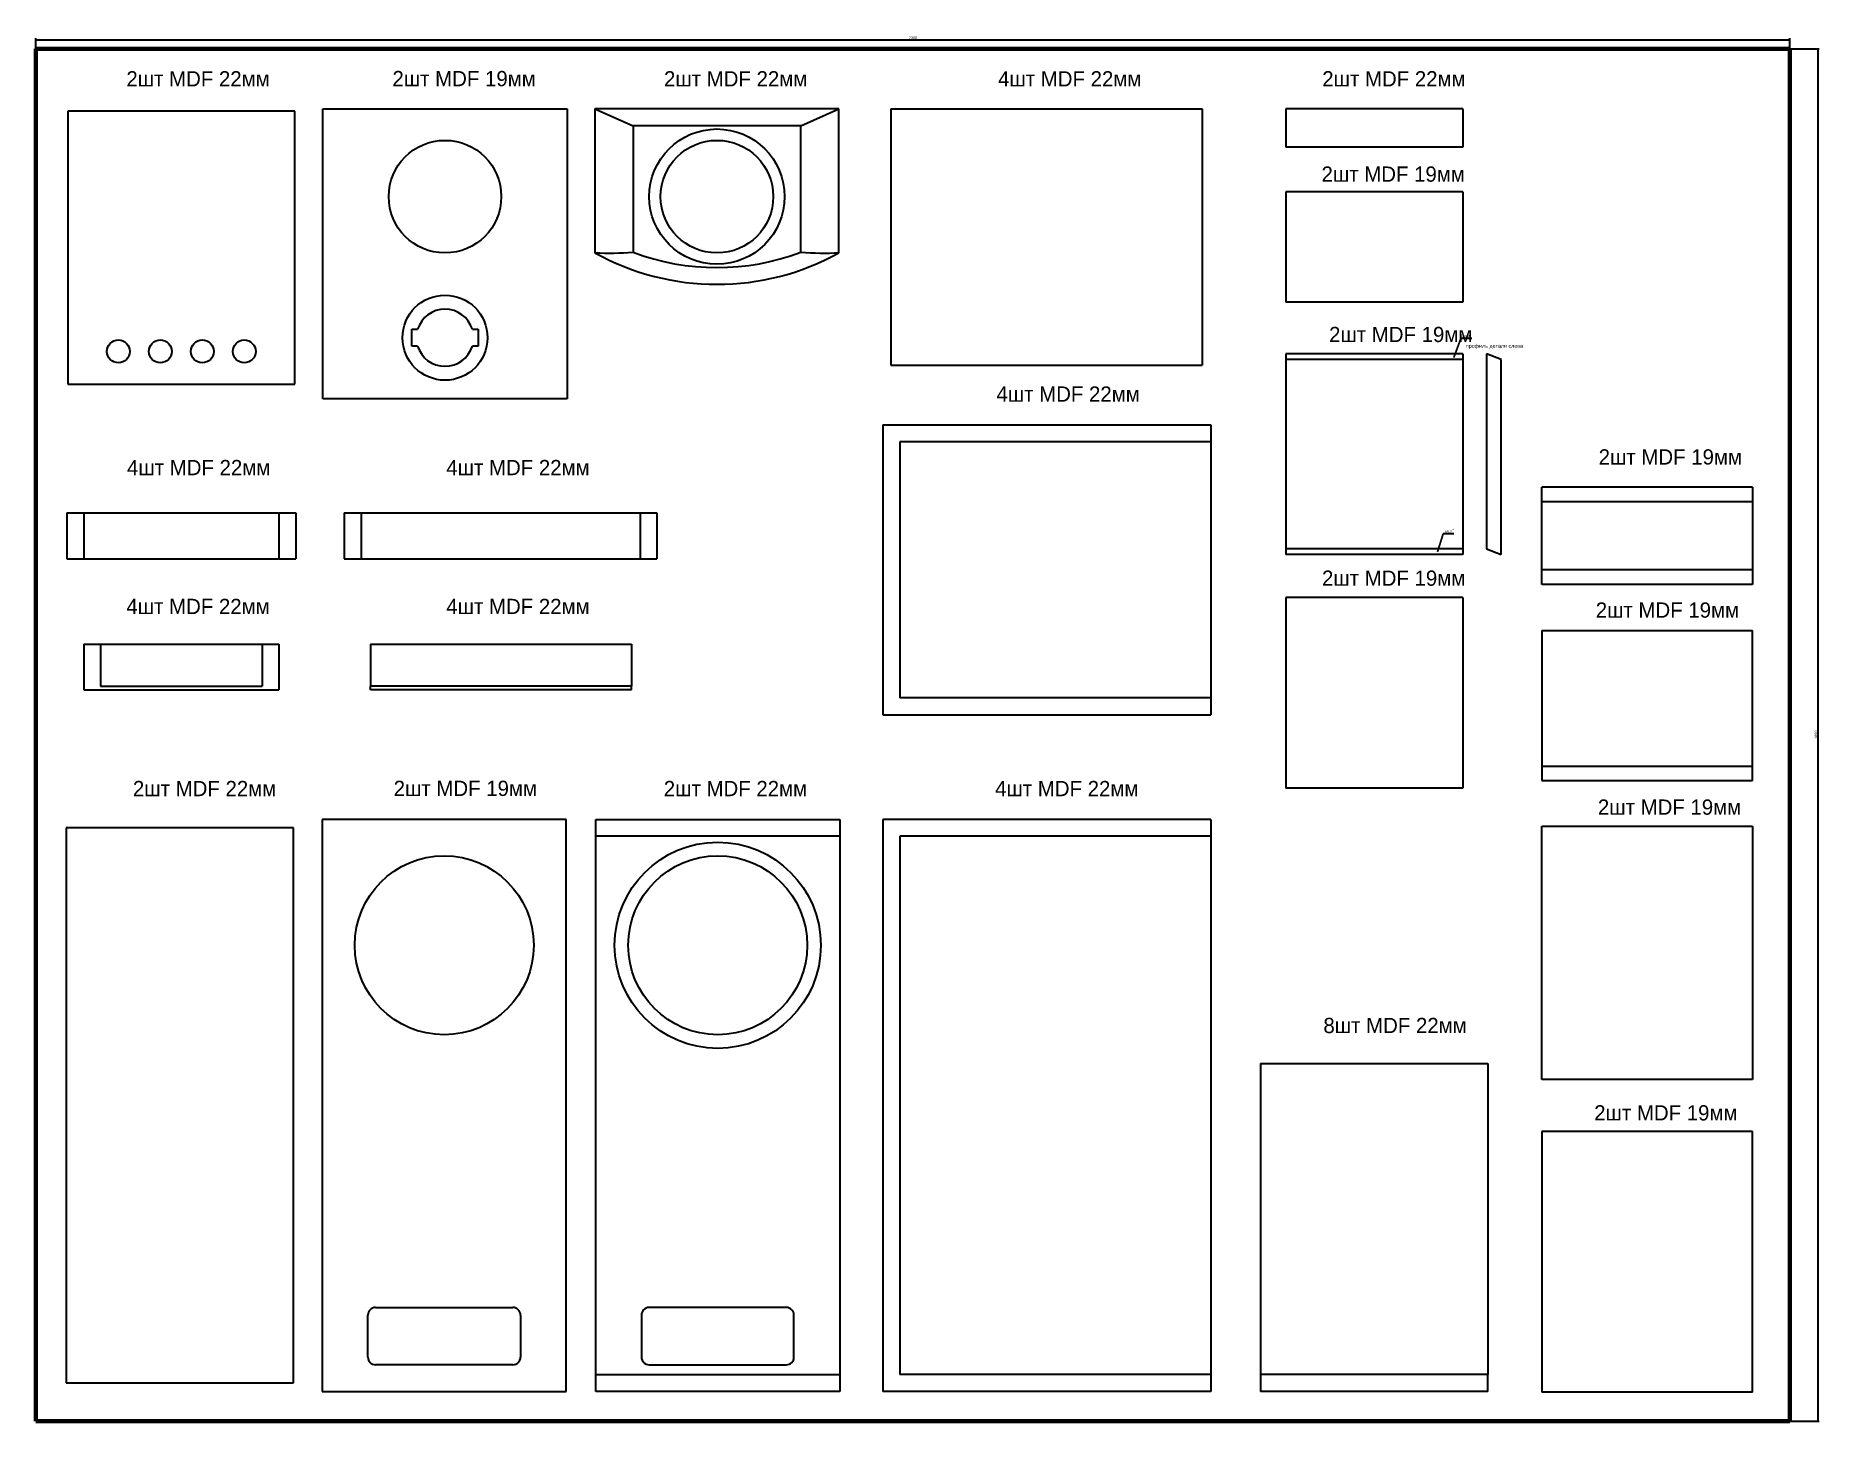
# Model space of a CAD drawing. Header units: millimetres. Extents: x 24 to 2362, y 20 to 1837.
import ezdxf
from ezdxf.lldxf.tags import DXFTag

# ---------------------------------------------------------------- set-up
doc = ezdxf.new("R2010")
doc.units = ezdxf.units.MM
doc.layers.add('1', color=7, linetype='Continuous')
doc.layers.add('2', color=7, linetype='Continuous')
doc.styles.add('Arial', font='')
doc.styles.add('TGL 31034-1', font='')
doc.styles.get('Arial').set_extended_font_data('Arial')
doc.styles.get('TGL 31034-1').set_extended_font_data('TGL 31034-1')
tags = doc.linetypes.add('DASHED', pattern=[25.72, 12.86, -12.86]).pattern_tags.tags
tags[6:7] = [DXFTag(74, 4), DXFTag(75, 0), DXFTag(340, '0'), DXFTag(46, 0.0), DXFTag(50, 0.0), DXFTag(44, 0.0), DXFTag(45, 0.0)]
tags[4:5] = [DXFTag(74, 4), DXFTag(75, 0), DXFTag(340, '0'), DXFTag(46, 0.0), DXFTag(50, 0.0), DXFTag(44, 0.0), DXFTag(45, 0.0)]
doc.dimstyles.get("Standard").update_dxf_attribs({"dimtxt": 0.18, "dimasz": 0.18, "dimexe": 0.18, "dimexo": 0.0625, "dimgap": 0.09, "dimtad": 0, "dimtih": 1, "dimtoh": 1, "dimdec": 4, "dimzin": 0, "dimdsep": 46, "dimtxsty": 'Standard', "dimcen": 0.09, "dimadec": 0, "dimazin": 0, "dimtfac": 1, "dimtdec": 4, "dimtofl": 0, "dimtmove": 0, "dimatfit": 3, "dimfxl": 1, "dimtolj": 1, "dimtzin": 0, "dimarcsym": 0})

# ---------------------------------------------------------------- blocks, each defined once
blk = doc.blocks.new('GROUPED_GEOM1')
at = {"layer": '2', "color": 18, "lineweight": 35}
for p in [(1869.423673, 1184.039469), (1883.423673, 1184.039469)]:
    blk.add_line(p, (1869.423673, 1184.039469), dxfattribs=at)
at = {"layer": '2', "color": 18, "linetype": 'Continuous', "lineweight": 35, "insert": (1871.258661, 1185.2025), "char_height": 3.5, "attachment_point": 7, "line_spacing_factor": 1.047437, "style": 'Arial'}
blk.add_mtext('\\fArial|b0|i0;\\W1.0000;69.2{\\A1;\\H.75x;\\So^  ;}', dxfattribs=at)
blk = doc.blocks.new('GROUPED_GEOM2')
at = {"layer": '2', "color": 18, "lineweight": 35}
for p in [(1892.625841, 1440.102827), (1906.625841, 1440.102827)]:
    blk.add_line(p, (1892.625841, 1440.102827), dxfattribs=at)
at = {"layer": '2', "color": 18, "linetype": 'Continuous', "lineweight": 35, "insert": (1894.46083, 1441.265859), "char_height": 3.5, "attachment_point": 7, "line_spacing_factor": 1.047437, "style": 'Arial'}
blk.add_mtext('\\fArial|b0|i0;\\W1.0000;69.2{\\A1;\\H.75x;\\So^  ;}', dxfattribs=at)
blk = doc.blocks.new('_U0')
at = {"layer": '1', "color": 18, "lineweight": 35}
for p, q in [((23.808714, 1820.199005), (23.808714, 1833.843891)), ((23.808714, 1831.843891), (2323.808714, 1831.843891)), ((2323.808714, 1820.199005), (2323.808714, 1833.843891))]:
    blk.add_line(p, q, dxfattribs=at)
at = {"layer": '1', "color": 18}
for points in [[(23.808714, 1831.843891), (27.308711, 1832.781713), (27.308718, 1830.906068)], [(2323.808714, 1831.843891), (2320.308718, 1830.906068), (2320.308711, 1832.781713)]]:
    blk.add_solid(points, dxfattribs=at)
at = {"layer": '1', "color": 18, "linetype": 'Continuous', "lineweight": 13, "insert": (1168.730606, 1832.715256), "char_height": 3.5, "attachment_point": 7, "line_spacing_factor": 1.047437, "style": 'Arial'}
blk.add_mtext('\\fArial|b0|i0;\\W1.0000;2300', dxfattribs=at)
blk = doc.blocks.new('_U1')
at = {"layer": '1', "color": 18, "lineweight": 35}
for p, q in [((2323.808714, 1820.199005), (2362.459832, 1820.199005)), ((2360.459832, 1820.199005), (2360.459832, 20.199005)), ((2323.808714, 20.199005), (2362.459832, 20.199005))]:
    blk.add_line(p, q, dxfattribs=at)
at = {"layer": '1', "color": 18}
for points in [[(2360.459832, 1820.199005), (2361.397654, 1816.699009), (2359.52201, 1816.699002)], [(2360.459832, 20.199005), (2359.52201, 23.699002), (2361.397654, 23.699009)]]:
    blk.add_solid(points, dxfattribs=at)
at = {"layer": '1', "color": 18, "linetype": 'Continuous', "lineweight": 13, "insert": (2359.931467, 915.092897), "char_height": 3.5, "attachment_point": 7, "rotation": 90, "line_spacing_factor": 1.047437, "style": 'Arial'}
blk.add_mtext('\\fArial|b0|i0;\\W1.0000;1800', dxfattribs=at)

msp = doc.modelspace()

# ---------------------------------------------------------------- linework, layer by layer
at = {"layer": '1', "color": 163, "linetype": 'Continuous', "lineweight": 70}
for p, q in [((23.808714, 20.199005), (23.808714, 1820.199005)), ((23.808714, 1820.199005), (2323.808714, 1820.199005)), ((2323.808714, 1820.199005), (2323.808714, 20.199005)), ((2323.808714, 20.199005), (23.808714, 20.199005))]:
    msp.add_line(p, q, dxfattribs=at)
at = {"layer": '1', "color": 18, "linetype": 'Continuous', "lineweight": 35}
for p, q in [((65.775114, 1738.223837), (65.775114, 1380.223837)), ((363.775114, 1738.223837), (65.775114, 1738.223837)), ((363.775114, 1380.223837), (363.775114, 1738.223837)), ((400.498523, 1741.223837), (720.498523, 1741.223837)), ((400.498523, 1361.223837), (400.498523, 1741.223837)), ((720.498523, 1741.223837), (720.498523, 1361.223837)), ((1077.055061, 1741.223837), (757.055061, 1741.223837)), ((757.055061, 1741.223837), (807.055061, 1719.223837)), ((757.055061, 1741.223837), (757.055061, 1552.606444)), ((1027.055061, 1719.223837), (1077.055061, 1741.223837)), ((1077.055061, 1552.606444), (1077.055061, 1741.223837)), ((1145.162451, 1741.223837), (1145.162451, 1405.223837)), ((1145.162451, 1741.223837), (1553.162451, 1741.223837)), ((1553.162451, 1741.223837), (1553.162451, 1405.223837)), ((1662.919429, 1741.223837), (1662.919429, 1691.223837)), ((1894.919429, 1741.223837), (1662.919429, 1741.223837)), ((1894.919429, 1741.223837), (1894.919429, 1691.223837)), ((1027.055061, 1719.223837), (807.055061, 1719.223837)), ((807.055061, 1719.223837), (807.055061, 1553.536507)), ((1027.055061, 1553.536507), (1027.055061, 1719.223837)), ((1894.919429, 1691.223837), (1662.919429, 1691.223837)), ((1662.919429, 1632.723837), (1662.919429, 1487.723837)), ((1894.919429, 1632.723837), (1662.919429, 1632.723837)), ((1894.919429, 1632.723837), (1894.919429, 1487.723837)), ((1894.919429, 1487.723837), (1662.919429, 1487.723837)), ((516.998523, 1430.223837), (516.998523, 1452.223837)), ((516.998523, 1452.223837), (524.64814, 1452.223837)), ((596.348907, 1452.223837), (603.998523, 1452.223837)), ((603.998523, 1452.223837), (603.998523, 1430.223837)), ((524.64814, 1430.223837), (516.998523, 1430.223837)), ((603.998523, 1430.223837), (596.348907, 1430.223837)), ((1145.162451, 1405.223837), (1553.162451, 1405.223837)), ((1662.919429, 1420.049731), (1662.919429, 1164.311584)), ((1894.919429, 1420.049731), (1662.919429, 1420.049731)), ((1894.919429, 1420.049731), (1894.919429, 1164.311584)), ((65.775114, 1380.223837), (363.775114, 1380.223837)), ((720.498523, 1361.223837), (400.498523, 1361.223837)), ((1134.662451, 1326.872882), (1134.662451, 946.872882)), ((1134.662451, 1326.872882), (1564.662451, 1326.872882)), ((1564.662451, 1326.872882), (1564.662451, 1304.872882)), ((1564.662451, 1304.872882), (1156.662451, 1304.872882)), ((1156.662451, 1304.872882), (1156.662451, 968.872882)), ((1564.662451, 1304.872882), (1564.662451, 968.872882)), ((2274.7814, 1245.079351), (1998.7814, 1245.079351)), ((1998.7814, 1226.079351), (1998.7814, 1245.079351)), ((2274.7814, 1245.079351), (2274.7814, 1226.079351)), ((1998.7814, 1136.800131), (1998.7814, 1226.079351)), ((2274.7814, 1226.079351), (1998.7814, 1226.079351)), ((2274.7814, 1226.079351), (2274.7814, 1136.800131)), ((64.775114, 1211.439741), (86.775114, 1211.439741)), ((64.775114, 1211.439741), (64.775114, 1151.439741)), ((86.775114, 1211.439741), (86.775114, 1151.439741)), ((86.775114, 1211.439741), (342.775114, 1211.439741)), ((342.775114, 1211.439741), (364.775114, 1211.439741)), ((342.775114, 1211.439741), (342.775114, 1151.439741)), ((364.775114, 1211.439741), (364.775114, 1151.439741)), ((428.428292, 1211.439741), (450.428292, 1211.439741)), ((428.428292, 1211.439741), (428.428292, 1151.439741)), ((450.428292, 1211.439741), (450.428292, 1151.439741)), ((450.428292, 1211.439741), (816.428292, 1211.439741)), ((816.428292, 1211.439741), (838.428292, 1211.439741)), ((816.428292, 1211.439741), (816.428292, 1151.439741)), ((838.428292, 1211.439741), (838.428292, 1151.439741)), ((64.775114, 1151.439741), (86.775114, 1151.439741)), ((86.775114, 1151.439741), (342.775114, 1151.439741)), ((342.775114, 1151.439741), (364.775114, 1151.439741)), ((428.428292, 1151.439741), (450.428292, 1151.439741)), ((450.428292, 1151.439741), (816.428292, 1151.439741)), ((816.428292, 1151.439741), (838.428292, 1151.439741)), ((1662.919429, 1164.311584), (1662.919429, 1157.077274)), ((1894.919429, 1164.311584), (1662.919429, 1164.311584)), ((1894.919429, 1157.077274), (1662.919429, 1157.077274)), ((1894.919429, 1164.311584), (1894.919429, 1157.077274)), ((2274.7814, 1136.800131), (1998.7814, 1136.800131)), ((1998.7814, 1117.800131), (1998.7814, 1136.800131)), ((2274.7814, 1136.800131), (2274.7814, 1117.800131)), ((1894.919429, 1100.52518), (1662.919429, 1100.52518)), ((1662.919429, 1100.52518), (1662.919429, 850.52518)), ((1894.919429, 1100.52518), (1894.919429, 850.52518)), ((2274.7814, 1117.800131), (1998.7814, 1117.800131)), ((1998.7814, 1057.480023), (1998.7814, 879.480023)), ((1998.7814, 1057.480023), (2274.7814, 1057.480023)), ((2274.7814, 879.480023), (2274.7814, 1057.480023)), ((86.775114, 1039.350568), (108.775114, 1039.350568)), ((86.775114, 1039.350568), (86.775114, 979.350568)), ((108.775114, 1039.350568), (320.775114, 1039.350568)), ((108.775114, 1039.350568), (108.775114, 984.350568)), ((320.775114, 1039.350568), (342.775114, 1039.350568)), ((320.775114, 1039.350568), (320.775114, 984.350568)), ((342.775114, 1039.350568), (342.775114, 979.350568)), ((462.928292, 1039.350568), (804.928292, 1039.350568)), ((462.928292, 1039.350568), (462.928292, 984.350568)), ((804.928292, 1039.350568), (804.928292, 984.350568)), ((108.775114, 984.350568), (320.775114, 984.350568)), ((462.928292, 979.350568), (462.928292, 984.350568)), ((804.928292, 984.350568), (462.928292, 984.350568)), ((804.928292, 979.350568), (804.928292, 984.350568)), ((86.775114, 979.350568), (342.775114, 979.350568)), ((804.928292, 979.350568), (462.928292, 979.350568)), ((1564.662451, 968.872882), (1156.662451, 968.872882)), ((1564.662451, 968.872882), (1564.662451, 946.872882)), ((1134.662451, 946.872882), (1564.662451, 946.872882)), ((1998.7814, 879.480023), (1998.7814, 860.480023)), ((1998.7814, 879.480023), (2274.7814, 879.480023)), ((2274.7814, 860.480023), (2274.7814, 879.480023)), ((1894.919429, 850.52518), (1662.919429, 850.52518)), ((1998.7814, 860.480023), (2274.7814, 860.480023)), ((361.775114, 798.488322), (63.775114, 798.488322)), ((63.775114, 798.488322), (63.775114, 70.488322)), ((361.775114, 70.488322), (361.775114, 798.488322)), ((719.498523, 809.488322), (399.498523, 809.488322)), ((399.498523, 809.488322), (399.498523, 59.488322)), ((719.498523, 59.488322), (719.498523, 809.488322)), ((758.055061, 787.488322), (758.055061, 809.488322)), ((758.055061, 809.488322), (1078.055061, 809.488322)), ((1078.055061, 809.488322), (1078.055061, 787.488322)), ((1134.662451, 809.488322), (1134.662451, 59.488322)), ((1564.662451, 809.488322), (1134.662451, 809.488322)), ((1564.662451, 809.488322), (1564.662451, 787.488322)), ((1998.7814, 800.488322), (2274.7814, 800.488322)), ((1998.7814, 468.488322), (1998.7814, 800.488322)), ((2274.7814, 800.488322), (2274.7814, 468.488322)), ((1078.055061, 787.488322), (758.055061, 787.488322)), ((758.055061, 81.488322), (758.055061, 787.488322)), ((1078.055061, 787.488322), (1078.055061, 81.488322)), ((1564.662451, 787.488322), (1156.662451, 787.488322)), ((1156.662451, 787.488322), (1156.662451, 81.488322)), ((1564.662451, 787.488322), (1564.662451, 81.488322)), ((1629.919429, 489.488322), (1629.919429, 81.488322)), ((1629.919429, 489.488322), (1927.919429, 489.488322)), ((1927.919429, 489.488322), (1927.919429, 81.488322)), ((2274.7814, 468.488322), (1998.7814, 468.488322)), ((2274.7814, 400.488322), (1998.7814, 400.488322)), ((1998.7814, 400.488322), (1998.7814, 58.488322)), ((2274.7814, 58.488322), (2274.7814, 400.488322)), ((469.498523, 169.488322), (649.498523, 169.488322)), ((1008.055061, 169.488322), (828.055061, 169.488322)), ((459.498523, 104.488322), (459.498523, 159.488322)), ((659.498523, 159.488322), (659.498523, 104.488322)), ((818.055061, 159.488322), (818.055061, 104.488322)), ((1018.055061, 104.488322), (1018.055061, 159.488322)), ((649.498523, 94.488322), (469.498523, 94.488322)), ((828.055061, 94.488322), (1008.055061, 94.488322)), ((63.775114, 70.488322), (361.775114, 70.488322)), ((758.055061, 59.488322), (758.055061, 81.488322)), ((758.055061, 81.488322), (1078.055061, 81.488322)), ((1078.055061, 81.488322), (1078.055061, 59.488322)), ((1564.662451, 81.488322), (1156.662451, 81.488322)), ((1564.662451, 81.488322), (1564.662451, 59.488322)), ((1629.919429, 81.488322), (1629.919429, 59.488322)), ((1927.919429, 81.488322), (1629.919429, 81.488322)), ((1927.919429, 59.488322), (1927.919429, 81.488322)), ((399.498523, 59.488322), (719.498523, 59.488322)), ((1078.055061, 59.488322), (758.055061, 59.488322)), ((1564.662451, 59.488322), (1134.662451, 59.488322)), ((1927.919429, 59.488322), (1629.919429, 59.488322)), ((2274.7814, 58.488322), (1998.7814, 58.488322))]:
    msp.add_line(p, q, dxfattribs=at)
at = {"layer": '1', "color": 9, "linetype": 'DASHED', "lineweight": 35}
msp.add_line((1894.919429, 1412.815422), (1662.919429, 1412.815422), dxfattribs=at)
at = {"layer": '1', "color": 1, "linetype": 'Continuous', "lineweight": 35}
for p, q in [((1945.158339, 1412.815422), (1926.158339, 1420.049731)), ((1926.158339, 1420.049731), (1926.158339, 1164.311584)), ((1945.158339, 1157.077274), (1945.158339, 1412.815422)), ((1926.158339, 1164.311584), (1945.158339, 1157.077274))]:
    msp.add_line(p, q, dxfattribs=at)
at = {"layer": '1', "color": 18, "linetype": 'Continuous', "lineweight": 35}
for centre, radius in [((917.055061, 1626.223837), 88.7), ((560.498523, 1626.223837), 73.8), ((917.055061, 1626.223837), 73.8), ((560.498523, 1441.223837), 55.75), ((132.275114, 1423.223837), 15), ((187.275114, 1423.223837), 15), ((242.275114, 1423.223837), 15), ((297.275114, 1423.223837), 15), ((918.055061, 644.488322), 135.2), ((559.498523, 644.488322), 117.3), ((918.055061, 644.488322), 117.3)]:
    msp.add_circle(centre, radius, dxfattribs=at)
for centre, radius, start, end in [((917.055061, 1841.223837), 330, 240.997454, 299.002546), ((917.055061, 1841.223837), 308, 249.075168, 290.924832), ((560.498523, 1441.223837), 37.5, 17.057624, 162.942376), ((560.498523, 1441.223837), 37.5, 197.057624, 342.942376), ((469.498523, 159.488322), 10, 90, 180), ((649.498523, 159.488322), 10, 0, 90), ((828.055061, 159.488322), 10, 90, 180), ((1008.055061, 159.488322), 10, 0, 90), ((469.498523, 104.488322), 10, 180, 270), ((649.498523, 104.488322), 10, 270, 0), ((828.055061, 104.488322), 10, 180, 270), ((1008.055061, 104.488322), 10, 270, 0)]:
    msp.add_arc(centre, radius, start, end, dxfattribs=at)
for centre, start_param, end_param in [((775.408236, 1841.223837), 4.6553472663, 4.8108530926), ((1058.701886, 1841.223837), 4.6139248682, 4.7694306945)]:
    msp.add_ellipse(centre, major_axis=(321.924603, 0), ratio=0.897998, start_param=start_param, end_param=end_param, dxfattribs=at)

# ---------------------------------------------------------------- block references
at = {"layer": '2', "color": 18, "linetype": 'Continuous', "lineweight": 35}
for name in ['GROUPED_GEOM2', 'GROUPED_GEOM1']:
    msp.add_blockref(name, (0, 0), dxfattribs=at)

# ---------------------------------------------------------------- texts
at = {"layer": '2', "color": 18, "linetype": 'Continuous', "lineweight": 13, "char_height": 20, "attachment_point": 7, "line_spacing_factor": 1.034326, "style": 'TGL 31034-1'}
for s, insert in [('\\fTGL 31034-1|b0|i0;\\W1.0000;2шт MDF 22мм', (142.750621, 1770.74069)), ('\\fTGL 31034-1|b0|i0;\\W1.0000;2шт MDF 19мм', (491.586586, 1770.724967)), ('\\fTGL 31034-1|b0|i0;\\W1.0000;2шт MDF 22мм', (847.649051, 1770.74069)), ('\\fTGL 31034-1|b0|i0;\\W1.0000;4шт MDF 22мм', (1285.654301, 1770.709244)), ('\\fTGL 31034-1|b0|i0;\\W1.0000;2шт MDF 22мм', (1710.727193, 1770.740698)), ('\\fTGL 31034-1|b0|i0;\\W1.0000;2шт MDF 19мм', (1709.788294, 1645.47972)), ('\\fTGL 31034-1|b0|i0;\\W1.0000;2шт MDF 19мм', (1719.667217, 1435.183966)), ('\\fTGL 31034-1|b0|i0;\\W1.0000;4шт MDF 22мм', (1283.552209, 1357.358261)), ('\\fTGL 31034-1|b0|i0;\\W1.0000;2шт MDF 19мм', (2073.154163, 1274.580428)), ('\\fTGL 31034-1|b0|i0;\\W1.0000;4шт MDF 22мм', (143.579767, 1260.925155)), ('\\fTGL 31034-1|b0|i0;\\W1.0000;4шт MDF 22мм', (562.205354, 1260.925155)), ('\\fTGL 31034-1|b0|i0;\\W1.0000;2шт MDF 19мм', (1710.383167, 1115.627097)), ('\\fTGL 31034-1|b0|i0;\\W1.0000;4шт MDF 22мм', (142.755701, 1078.835983)), ('\\fTGL 31034-1|b0|i0;\\W1.0000;4шт MDF 22мм', (562.205354, 1078.835983)), ('\\fTGL 31034-1|b0|i0;\\W1.0000;2шт MDF 19мм', (2069.341609, 1073.794127)), ('\\fTGL 31034-1|b0|i0;\\W1.0000;2шт MDF 22мм', (151.333302, 840.005171)), ('\\fTGL 31034-1|b0|i0;\\W1.0000;2шт MDF 19мм', (493.205908, 839.989447)), ('\\fTGL 31034-1|b0|i0;\\W1.0000;2шт MDF 22мм', (847.385427, 840.005171)), ('\\fTGL 31034-1|b0|i0;\\W1.0000;4шт MDF 22мм', (1281.773448, 839.973724)), ('\\fTGL 31034-1|b0|i0;\\W1.0000;2шт MDF 19мм', (2072.145965, 815.393531)), ('\\fTGL 31034-1|b0|i0;\\W1.0000;8шт MDF 22мм', (1712.230409, 529.005171)), ('\\fTGL 31034-1|b0|i0;\\W1.0000;2шт MDF 19мм', (2067.266626, 414.443763))]:
    msp.add_mtext(s, dxfattribs=dict(at, insert=insert))
at = {"layer": '2', "color": 1, "linetype": 'Continuous', "lineweight": 13, "insert": (1899.084455, 1426.481318), "char_height": 5, "attachment_point": 7, "line_spacing_factor": 1.047437, "style": 'Arial'}
msp.add_mtext('\\fArial|b0|i0;\\W1.0000;профиль детали слева', dxfattribs=at)

# ---------------------------------------------------------------- dimensions: what is measured, and where the dimension line sits
at = {"layer": '1', "color": 18, "linetype": 'Continuous', "lineweight": 13}
dim = msp.add_linear_dim(base=(2323.808714, 1831.843891), p1=(23.808714, 1820.199005), p2=(2323.808714, 1820.199005), dimstyle='Standard', override={"dimtxt": 3.5, "dimasz": 3.5, "dimexe": 2, "dimexo": 0, "dimgap": 1.75, "dimtad": 1, "dimtih": 1, "dimtoh": 0, "dimdec": 1, "dimlfac": 1, "dimzin": 8, "dimdsep": 44, "dimlunit": 2, "dimtxsty": 'Arial', "dimsah": 1, "dimse1": 0, "dimse2": 0, "dimsd1": 0, "dimsd2": 0, "dimclrd": 18, "dimclre": 18, "dimclrt": 18, "dimtol": 0, "dimtm": -0.1, "dimtfac": 1, "dimtdec": 2, "dimtofl": 1, "dimtmove": 0, "dimtzin": 8, "dimlwd": 35, "dimlwe": 35}, dxfattribs=at)
dim.commit()
dim.dimension.update_dxf_attribs({"geometry": '_U0', "text_midpoint": (1173.808714, 1831.843891), "dimtype": 160})
dim = msp.add_linear_dim(base=(2360.459832, 20.199005), p1=(2323.808714, 1820.199005), p2=(2323.808714, 20.199005), angle=90, dimstyle='Standard', override={"dimtxt": 3.5, "dimasz": 3.5, "dimexe": 2, "dimexo": 0, "dimgap": 1.75, "dimtad": 1, "dimtih": 0, "dimtoh": 0, "dimdec": 1, "dimlfac": 1, "dimzin": 8, "dimdsep": 44, "dimlunit": 2, "dimtxsty": 'Arial', "dimsah": 1, "dimse1": 0, "dimse2": 0, "dimsd1": 0, "dimsd2": 0, "dimclrd": 18, "dimclre": 18, "dimclrt": 18, "dimtol": 0, "dimtm": -0.1, "dimtfac": 1, "dimtdec": 2, "dimtofl": 1, "dimtmove": 0, "dimtzin": 8, "dimlwd": 35, "dimlwe": 35}, dxfattribs=at)
dim.commit()
dim.dimension.update_dxf_attribs({"geometry": '_U1', "text_midpoint": (2360.459832, 920.199005), "dimtype": 160})

# ---------------------------------------------------------------- leaders
at = {"layer": '2', "color": 18, "linetype": 'Continuous', "lineweight": 35}
for points in [[(1883.070724, 1415.291458), (1892.625841, 1440.102827)], [(1861.978165, 1160.493864), (1869.423673, 1184.039469)]]:
    msp.add_leader(points, dimstyle='Standard', override={"dimasz": 3.5}, dxfattribs=at)

doc.saveas('drawing.dxf')
